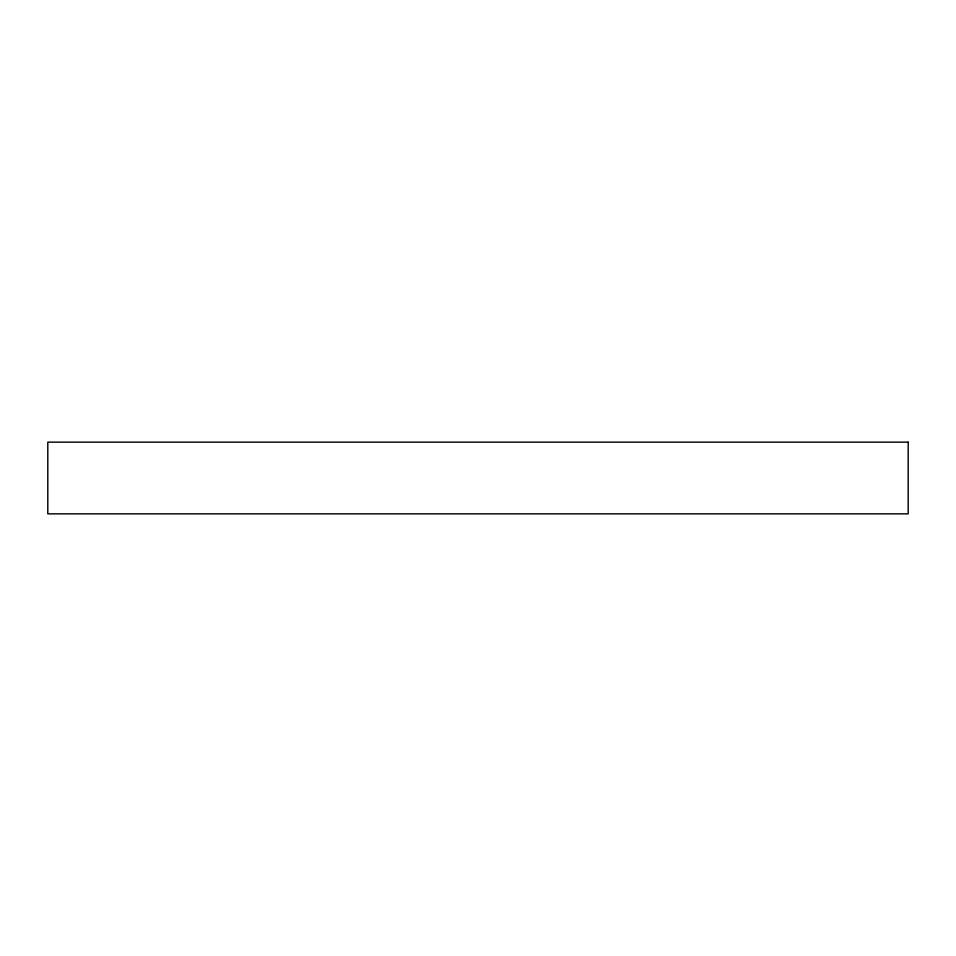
<?xml version="1.0" encoding="UTF-8"?>
<svg xmlns="http://www.w3.org/2000/svg" width="956" height="956" viewBox="0 0 956 956"><rect width="100%" height="100%" fill="white"/><g stroke="black" fill="none" stroke-linecap="round" stroke-linejoin="round"><path stroke-width="1.43" d="M908.2 442.15L47.8 442.15L47.8 513.85L908.2 513.85L908.2 442.15"/></g></svg>
